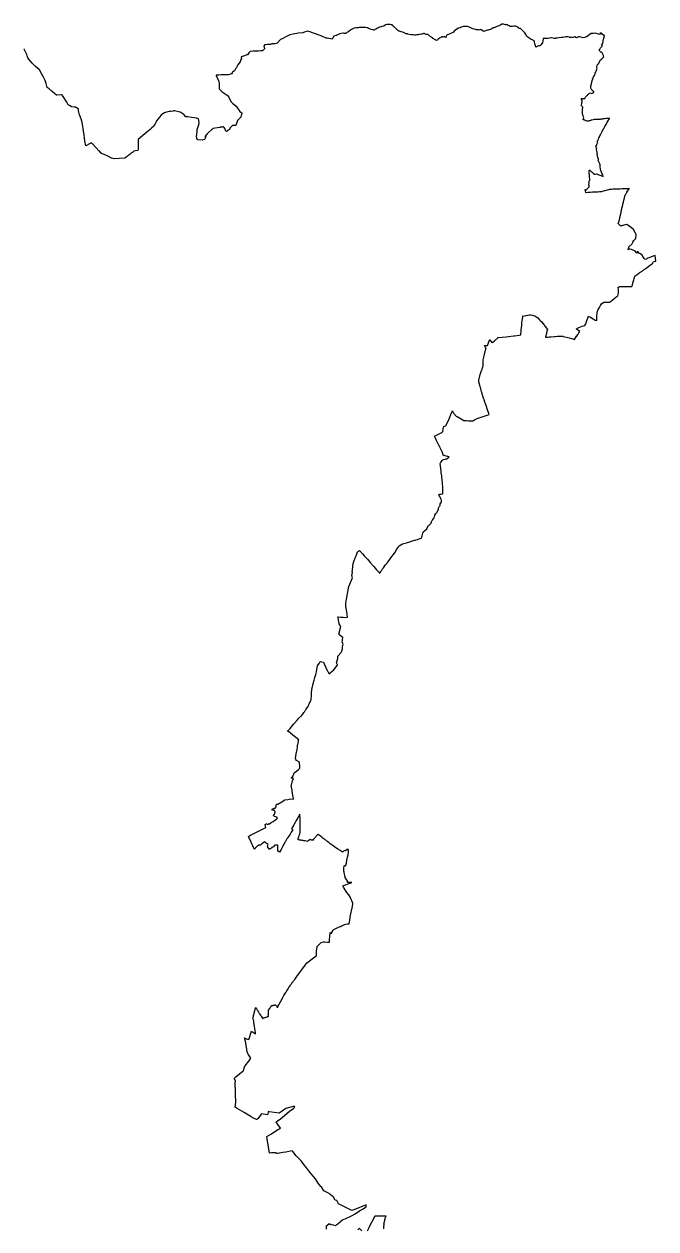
# Model space of a CAD drawing. Header units: metres. Extents: x 273377 to 358923, y 1974345 to 2116525.
# Drawn here: x 310632 to 347887, y 2045435 to 2116525 of the extents above; entities that cross this region are included whole.
import ezdxf

# ---------------------------------------------------------------- set-up
doc = ezdxf.new("R2010")
doc.units = ezdxf.units.M
doc.layers.add('DISTRICT BOUNDRY', color=86, linetype='Continuous')

msp = doc.modelspace()

# ---------------------------------------------------------------- linework, layer by layer
at = {"layer": 'DISTRICT BOUNDRY'}
for points in [[(328468, 2045428, 0), (328466, 2045570, 0), (328465, 2045600, 0), (328465, 2045619, 0), (328466, 2045623, 0), (328489, 2045644, 0), (328598, 2045742, 0), (328603, 2045746, 0), (328621, 2045736, 0), (328658, 2045715, 0), (328696, 2045706, 0), (328720, 2045700, 0), (328859, 2045667, 0), (328998, 2045634, 0), (329019, 2045645, 0), (329078, 2045694, 0), (329130, 2045737, 0), (329274, 2045856, 0), (329296, 2045874, 0), (329430, 2045985, 0), (329556, 2046038, 0), (329601, 2046057, 0), (329676, 2046088, 0), (329776, 2046130, 0), (329980, 2046218, 0), (330149, 2046334, 0), (330402, 2046493, 0), (330592, 2046607, 0), (330795, 2046729, 0), (330807, 2046838, 0), (330809, 2046861, 0), (330601, 2046776, 0), (330235, 2046628, 0), (329951, 2046512, 0), (329168, 2046917, 0), (329076, 2047116, 0), (328982, 2047138, 0), (328873, 2047316, 0), (328677, 2047464, 0), (328611, 2047519, 0), (328302, 2047684, 0), (328162, 2047910, 0), (328137, 2047937, 0), (327979, 2048134, 0), (327817, 2048382, 0), (327696, 2048527, 0), (327677, 2048550, 0), (327487, 2048786, 0), (327487, 2048787, 0), (327302, 2049019, 0), (327130, 2049236, 0), (326961, 2049455, 0), (326937, 2049486, 0), (326671, 2049741, 0), (326469, 2049997, 0), (326439, 2050033, 0), (326065, 2049968, 0), (325897, 2049944, 0), (325700, 2049909, 0), (325670, 2049903, 0), (325663, 2049902, 0), (325600, 2049890, 0), (325556, 2049893, 0), (325527, 2049900, 0), (325476, 2049913, 0), (325448, 2049917, 0), (325283, 2049916, 0), (325244, 2049916, 0), (325218, 2049915, 0), (325103, 2049913, 0), (325043, 2050278, 0), (324966, 2050738, 0), (324960, 2050773, 0), (324944, 2050880, 0), (325215, 2051051, 0), (325603, 2051294, 0), (325688, 2051345, 0), (325741, 2051376, 0), (325593, 2051598, 0), (325499, 2051745, 0), (325743, 2051936, 0), (325986, 2052134, 0), (326291, 2052374, 0), (326530, 2052567, 0), (326563, 2052600, 0), (326570, 2052620, 0), (326576, 2052636, 0), (326585, 2052684, 0), (326072, 2052538, 0), (325852, 2052389, 0), (325677, 2052271, 0), (325076, 2052351, 0), (325020, 2052358, 0), (324998, 2052196, 0), (324993, 2052161, 0), (324629, 2052221, 0), (324628, 2052220, 0), (324618, 2052208, 0), (324405, 2051937, 0), (324395, 2051924, 0), (324374, 2051905, 0), (324353, 2051888, 0), (324351, 2051885, 0), (324350, 2051885, 0), (324340, 2051890, 0), (324191, 2051959, 0), (324079, 2052011, 0), (324061, 2052019, 0), (324024, 2052044, 0), (323999, 2052059, 0), (323766, 2052205, 0), (323601, 2052309, 0), (323202, 2052544, 0), (323073, 2052620, 0), (323070, 2052622, 0), (323111, 2052922, 0), (323107, 2052993, 0), (323092, 2053324, 0), (323092, 2053473, 0), (323092, 2053688, 0), (323089, 2053727, 0), (323089, 2053730, 0), (323084, 2053791, 0), (323076, 2053887, 0), (323068, 2053979, 0), (323066, 2054017, 0), (323071, 2054042, 0), (323099, 2054174, 0), (323014, 2054309, 0), (323012, 2054311, 0), (323021, 2054312, 0), (323032, 2054313, 0), (323040, 2054321, 0), (323126, 2054405, 0), (323550, 2054769, 0), (323575, 2054791, 0), (323642, 2055052, 0), (323666, 2055053, 0), (323879, 2055339, 0), (323992, 2055512, 0), (323876, 2055680, 0), (323835, 2055738, 0), (323823, 2055781, 0), (323789, 2055876, 0), (323712, 2056413, 0), (323628, 2056704, 0), (323786, 2056634, 0), (323881, 2056606, 0), (324032, 2057098, 0), (324273, 2056950, 0), (324281, 2056958, 0), (324275, 2056985, 0), (324270, 2057003, 0), (324269, 2057011, 0), (324178, 2057639, 0), (324177, 2057694, 0), (324176, 2057715, 0), (324161, 2057749, 0), (324153, 2057770, 0), (324133, 2057819, 0), (324125, 2057842, 0), (324125, 2057848, 0), (324135, 2057892, 0), (324145, 2057940, 0), (324151, 2057964, 0), (324158, 2057991, 0), (324162, 2058013, 0), (324167, 2058029, 0), (324168, 2058041, 0), (324175, 2058057, 0), (324178, 2058071, 0), (324181, 2058085, 0), (324186, 2058099, 0), (324187, 2058114, 0), (324193, 2058129, 0), (324196, 2058144, 0), (324205, 2058179, 0), (324214, 2058209, 0), (324214, 2058219, 0), (324225, 2058264, 0), (324241, 2058321, 0), (324242, 2058335, 0), (324249, 2058353, 0), (324253, 2058377, 0), (324266, 2058419, 0), (324275, 2058455, 0), (324282, 2058475, 0), (324283, 2058486, 0), (324289, 2058494, 0), (324304, 2058469, 0), (324314, 2058454, 0), (324327, 2058436, 0), (324348, 2058401, 0), (324364, 2058375, 0), (324390, 2058334, 0), (324420, 2058290, 0), (324453, 2058239, 0), (324459, 2058229, 0), (324482, 2058192, 0), (324499, 2058166, 0), (324521, 2058132, 0), (324538, 2058103, 0), (324577, 2058042, 0), (324591, 2058019, 0), (324612, 2057987, 0), (324650, 2057926, 0), (324693, 2057860, 0), (324702, 2057847, 0), (324791, 2057885, 0), (324826, 2057901, 0), (324840, 2057906, 0), (324891, 2057927, 0), (324916, 2057936, 0), (324962, 2057953, 0), (324984, 2057961, 0), (325018, 2057972, 0), (325038, 2057977, 0), (325038, 2057991, 0), (325036, 2058007, 0), (325030, 2058048, 0), (325029, 2058060, 0), (325032, 2058071, 0), (325040, 2058095, 0), (325043, 2058108, 0), (325046, 2058123, 0), (325050, 2058136, 0), (325050, 2058178, 0), (325049, 2058341, 0), (325116, 2058443, 0), (325151, 2058495, 0), (325193, 2058558, 0), (325209, 2058582, 0), (325213, 2058588, 0), (325220, 2058604, 0), (325224, 2058612, 0), (325229, 2058613, 0), (325243, 2058616, 0), (325258, 2058618, 0), (325304, 2058626, 0), (325310, 2058627, 0), (325396, 2058642, 0), (325442, 2058651, 0), (325465, 2058655, 0), (325506, 2058604, 0), (325541, 2058560, 0), (325544, 2058556, 0), (325559, 2058530, 0), (325561, 2058525, 0), (325562, 2058523, 0), (325563, 2058521, 0), (325580, 2058488, 0), (325581, 2058498, 0), (325589, 2058556, 0), (325624, 2058614, 0), (325651, 2058664, 0), (325746, 2058838, 0), (325869, 2059057, 0), (325956, 2059204, 0), (326015, 2059303, 0), (326022, 2059315, 0), (326024, 2059318, 0), (326065, 2059387, 0), (326072, 2059399, 0), (326100, 2059445, 0), (326101, 2059448, 0), (326120, 2059479, 0), (326198, 2059602, 0), (326291, 2059753, 0), (326299, 2059765, 0), (326305, 2059775, 0), (326314, 2059787, 0), (326349, 2059836, 0), (326390, 2059891, 0), (326419, 2059931, 0), (326447, 2059970, 0), (326469, 2059999, 0), (326500, 2060042, 0), (326520, 2060068, 0), (326567, 2060130, 0), (326588, 2060158, 0), (326747, 2060380, 0), (326888, 2060571, 0), (327030, 2060766, 0), (327161, 2060938, 0), (327312, 2061140, 0), (327355, 2061173, 0), (327362, 2061177, 0), (327689, 2061422, 0), (327869, 2061572, 0), (327869, 2061581, 0), (327870, 2061588, 0), (327880, 2061831, 0), (327917, 2062074, 0), (327921, 2062102, 0), (328007, 2062191, 0), (328110, 2062302, 0), (328132, 2062325, 0), (328134, 2062327, 0), (328281, 2062368, 0), (328343, 2062366, 0), (328358, 2062364, 0), (328519, 2062359, 0), (328542, 2062358, 0), (328633, 2062355, 0), (328633, 2062356, 0), (328635, 2062410, 0), (328645, 2062528, 0), (328656, 2062653, 0), (328662, 2062715, 0), (328665, 2062737, 0), (328679, 2062848, 0), (328687, 2062906, 0), (328689, 2062924, 0), (328748, 2062881, 0), (328754, 2062876, 0), (328790, 2062939, 0), (328806, 2062966, 0), (328864, 2063066, 0), (328870, 2063078, 0), (328902, 2063096, 0), (328904, 2063097, 0), (328978, 2063137, 0), (329056, 2063178, 0), (329136, 2063221, 0), (329158, 2063233, 0), (329224, 2063262, 0), (329280, 2063283, 0), (329344, 2063311, 0), (329379, 2063326, 0), (329413, 2063340, 0), (329521, 2063392, 0), (329612, 2063410, 0), (329702, 2063427, 0), (329791, 2063444, 0), (329854, 2063769, 0), (329866, 2063827, 0), (329903, 2064020, 0), (329922, 2064117, 0), (329940, 2064209, 0), (329989, 2064452, 0), (329994, 2064482, 0), (330017, 2064621, 0), (330007, 2064647, 0), (329877, 2064969, 0), (329872, 2064983, 0), (329845, 2065044, 0), (329845, 2065045, 0), (329832, 2065065, 0), (329676, 2065264, 0), (329669, 2065277, 0), (329625, 2065349, 0), (329568, 2065443, 0), (329512, 2065535, 0), (329475, 2065597, 0), (329429, 2065674, 0), (329954, 2065875, 0), (329931, 2065876, 0), (329695, 2065880, 0), (329695, 2065880, 0), (329709, 2065980, 0), (329652, 2066057, 0), (329573, 2066162, 0), (329568, 2066183, 0), (329545, 2066285, 0), (329528, 2066368, 0), (329503, 2066489, 0), (329491, 2066544, 0), (329486, 2066619, 0), (329488, 2066701, 0), (329514, 2066854, 0), (329516, 2066886, 0), (329604, 2066861, 0), (329604, 2066861, 0), (329612, 2066903, 0), (329636, 2067023, 0), (329670, 2067197, 0), (329706, 2067371, 0), (329744, 2067512, 0), (329745, 2067513, 0), (329759, 2067674, 0), (329769, 2067707, 0), (329768, 2067730, 0), (329765, 2067787, 0), (329764, 2067800, 0), (329763, 2067806, 0), (329758, 2067810, 0), (329746, 2067813, 0), (329723, 2067815, 0), (329696, 2067814, 0), (329689, 2067814, 0), (329683, 2067814, 0), (329669, 2067818, 0), (329658, 2067824, 0), (329655, 2067826, 0), (329652, 2067823, 0), (329652, 2067791, 0), (329652, 2067772, 0), (329635, 2067772, 0), (329632, 2067785, 0), (329629, 2067802, 0), (329581, 2067767, 0), (329561, 2067753, 0), (329529, 2067743, 0), (329475, 2067726, 0), (329449, 2067705, 0), (329404, 2067669, 0), (329384, 2067682, 0), (329265, 2067761, 0), (329134, 2067848, 0), (328943, 2067980, 0), (328930, 2067989, 0), (328713, 2068139, 0), (328679, 2068166, 0), (328614, 2068217, 0), (328568, 2068253, 0), (328551, 2068266, 0), (328478, 2068321, 0), (328419, 2068368, 0), (328385, 2068393, 0), (328340, 2068428, 0), (328301, 2068456, 0), (328272, 2068480, 0), (328270, 2068481, 0), (328231, 2068509, 0), (328180, 2068546, 0), (328133, 2068581, 0), (328081, 2068620, 0), (328024, 2068662, 0), (328014, 2068669, 0), (327946, 2068720, 0), (327933, 2068705, 0), (327929, 2068699, 0), (327906, 2068671, 0), (327869, 2068627, 0), (327835, 2068586, 0), (327810, 2068556, 0), (327788, 2068530, 0), (327741, 2068476, 0), (327704, 2068431, 0), (327646, 2068362, 0), (327639, 2068364, 0), (327580, 2068381, 0), (327502, 2068405, 0), (327422, 2068353, 0), (327348, 2068305, 0), (327341, 2068300, 0), (327202, 2068324, 0), (327180, 2068328, 0), (327128, 2068337, 0), (327080, 2068346, 0), (327009, 2068358, 0), (326961, 2068367, 0), (326874, 2068382, 0), (326840, 2068390, 0), (326825, 2068401, 0), (326774, 2068441, 0), (326787, 2068477, 0), (326822, 2068573, 0), (326851, 2068654, 0), (326865, 2068691, 0), (326882, 2068740, 0), (326920, 2068842, 0), (326920, 2068861, 0), (326919, 2068952, 0), (326919, 2068997, 0), (326919, 2069043, 0), (326918, 2069152, 0), (326918, 2069156, 0), (326916, 2069243, 0), (326915, 2069292, 0), (326911, 2069418, 0), (326910, 2069432, 0), (326908, 2069518, 0), (326907, 2069558, 0), (326906, 2069608, 0), (326906, 2069624, 0), (326900, 2069914, 0), (326900, 2069916, 0), (326766, 2069688, 0), (326762, 2069681, 0), (326749, 2069658, 0), (326676, 2069532, 0), (326637, 2069463, 0), (326614, 2069424, 0), (326528, 2069272, 0), (326402, 2069050, 0), (326398, 2069045, 0), (326440, 2069012, 0), (326470, 2068990, 0), (326374, 2068835, 0), (326312, 2068735, 0), (326182, 2068525, 0), (326174, 2068513, 0), (326132, 2068445, 0), (326037, 2068291, 0), (326027, 2068276, 0), (326001, 2068229, 0), (325927, 2068098, 0), (325918, 2068080, 0), (325895, 2068037, 0), (325881, 2068011, 0), (325880, 2068008, 0), (325876, 2068001, 0), (325861, 2067973, 0), (325782, 2067825, 0), (325699, 2067669, 0), (325617, 2067723, 0), (325602, 2067732, 0), (325600, 2067926, 0), (325599, 2068070, 0), (325594, 2068071, 0), (325563, 2068073, 0), (325467, 2068079, 0), (325424, 2068082, 0), (325419, 2068082, 0), (325411, 2068083, 0), (325379, 2068042, 0), (325337, 2067989, 0), (325280, 2067950, 0), (325257, 2067935, 0), (325155, 2067865, 0), (325130, 2067853, 0), (325103, 2067848, 0), (325073, 2067841, 0), (324982, 2068000, 0), (324969, 2068023, 0), (324969, 2068023, 0), (324980, 2068044, 0), (325016, 2068115, 0), (325018, 2068118, 0), (324900, 2068204, 0), (324860, 2068234, 0), (324842, 2068247, 0), (324804, 2068275, 0), (324703, 2068188, 0), (324659, 2068151, 0), (324577, 2068081, 0), (324528, 2068082, 0), (324523, 2068082, 0), (324457, 2068083, 0), (324439, 2068067, 0), (324398, 2068031, 0), (324231, 2067884, 0), (324231, 2067883, 0), (324230, 2067880, 0), (324223, 2067824, 0), (324194, 2067883, 0), (324127, 2068024, 0), (324099, 2068084, 0), (324063, 2068159, 0), (324017, 2068254, 0), (323955, 2068383, 0), (323933, 2068430, 0), (323900, 2068500, 0), (323856, 2068593, 0), (323854, 2068596, 0), (323974, 2068658, 0), (323976, 2068659, 0), (324686, 2069023, 0), (324722, 2069041, 0), (324881, 2069123, 0), (324883, 2069123, 0), (324884, 2069123, 0), (324884, 2069124, 0), (324869, 2069205, 0), (324853, 2069299, 0), (324903, 2069327, 0), (324916, 2069335, 0), (324921, 2069338, 0), (324960, 2069315, 0), (325003, 2069290, 0), (325008, 2069294, 0), (325048, 2069327, 0), (325049, 2069328, 0), (325107, 2069337, 0), (325108, 2069337, 0), (325178, 2069400, 0), (325202, 2069413, 0), (325321, 2069480, 0), (325413, 2069543, 0), (325518, 2069613, 0), (325519, 2069614, 0), (325526, 2069624, 0), (325540, 2069645, 0), (325541, 2069645, 0), (325547, 2069647, 0), (325559, 2069651, 0), (325566, 2069664, 0), (325560, 2069684, 0), (325549, 2069718, 0), (325544, 2069734, 0), (325541, 2069735, 0), (325400, 2069778, 0), (325368, 2069788, 0), (325341, 2069835, 0), (325364, 2069880, 0), (325366, 2069881, 0), (325410, 2069918, 0), (325410, 2069920, 0), (325409, 2069975, 0), (325409, 2069976, 0), (325430, 2070033, 0), (325437, 2070052, 0), (325440, 2070061, 0), (325438, 2070063, 0), (325383, 2070117, 0), (325332, 2070138, 0), (325318, 2070143, 0), (325305, 2070145, 0), (325248, 2070154, 0), (325252, 2070185, 0), (325255, 2070204, 0), (325298, 2070221, 0), (325357, 2070243, 0), (325388, 2070237, 0), (325422, 2070230, 0), (325425, 2070235, 0), (325491, 2070330, 0), (325504, 2070466, 0), (325521, 2070479, 0), (325537, 2070491, 0), (325597, 2070493, 0), (325701, 2070560, 0), (325740, 2070584, 0), (325983, 2070739, 0), (325991, 2070744, 0), (325994, 2070745, 0), (326184, 2070777, 0), (326269, 2070791, 0), (326369, 2070807, 0), (326518, 2070794, 0), (326518, 2070796, 0), (326497, 2070926, 0), (326479, 2071031, 0), (326464, 2071128, 0), (326458, 2071168, 0), (326447, 2071234, 0), (326430, 2071344, 0), (326424, 2071381, 0), (326419, 2071410, 0), (326385, 2071569, 0), (326397, 2071613, 0), (326445, 2071790, 0), (326468, 2071874, 0), (326508, 2072016, 0), (326502, 2072017, 0), (326454, 2072028, 0), (326419, 2072034, 0), (326380, 2072042, 0), (326445, 2072071, 0), (326470, 2072128, 0), (326563, 2072339, 0), (326691, 2072443, 0), (326814, 2072543, 0), (326898, 2072612, 0), (326889, 2072764, 0), (326879, 2072939, 0), (326870, 2072976, 0), (326692, 2073064, 0), (326653, 2073134, 0), (326626, 2073183, 0), (326682, 2073475, 0), (326724, 2073725, 0), (326751, 2073878, 0), (326762, 2073941, 0), (326805, 2074188, 0), (326821, 2074284, 0), (326824, 2074301, 0), (326486, 2074570, 0), (326318, 2074698, 0), (326179, 2074804, 0), (326164, 2074815, 0), (326195, 2074846, 0), (326281, 2074931, 0), (326319, 2074970, 0), (326453, 2075148, 0), (326545, 2075243, 0), (326577, 2075276, 0), (326738, 2075449, 0), (326740, 2075451, 0), (326757, 2075473, 0), (326810, 2075545, 0), (326812, 2075549, 0), (326832, 2075574, 0), (326851, 2075596, 0), (326875, 2075617, 0), (326926, 2075660, 0), (326960, 2075684, 0), (326970, 2075691, 0), (326984, 2075708, 0), (327033, 2075769, 0), (327059, 2075800, 0), (327075, 2075815, 0), (327127, 2075899, 0), (327129, 2075903, 0), (327154, 2075933, 0), (327165, 2075952, 0), (327212, 2076030, 0), (327219, 2076041, 0), (327227, 2076047, 0), (327249, 2076063, 0), (327269, 2076095, 0), (327363, 2076246, 0), (327374, 2076263, 0), (327380, 2076272, 0), (327380, 2076272, 0), (327412, 2076353, 0), (327421, 2076376, 0), (327440, 2076426, 0), (327453, 2076451, 0), (327465, 2076475, 0), (327467, 2076477, 0), (327488, 2076518, 0), (327491, 2076524, 0), (327515, 2076570, 0), (327516, 2076571, 0), (327547, 2076630, 0), (327561, 2076657, 0), (327562, 2076661, 0), (327563, 2076685, 0), (327580, 2076883, 0), (327579, 2076895, 0), (327579, 2076896, 0), (327579, 2076896, 0), (327579, 2076947, 0), (327579, 2076947, 0), (327578, 2076987, 0), (327578, 2076989, 0), (327588, 2077142, 0), (327591, 2077194, 0), (327597, 2077281, 0), (327615, 2077349, 0), (327679, 2077591, 0), (327684, 2077611, 0), (327737, 2077812, 0), (327779, 2077973, 0), (327841, 2078150, 0), (327844, 2078152, 0), (327873, 2078302, 0), (327878, 2078323, 0), (327935, 2078651, 0), (327935, 2078651, 0), (328022, 2078794, 0), (328097, 2078915, 0), (328107, 2078914, 0), (328261, 2078880, 0), (328274, 2078878, 0), (328281, 2078876, 0), (328368, 2078685, 0), (328368, 2078685, 0), (328375, 2078671, 0), (328375, 2078671, 0), (328396, 2078622, 0), (328411, 2078587, 0), (328493, 2078403, 0), (328596, 2078200, 0), (328603, 2078186, 0), (328674, 2078242, 0), (328704, 2078266, 0), (328895, 2078418, 0), (329099, 2078676, 0), (329108, 2078689, 0), (329111, 2078692, 0), (329109, 2078699, 0), (329104, 2078725, 0), (329097, 2078760, 0), (329057, 2078839, 0), (329133, 2079092, 0), (329138, 2079234, 0), (329329, 2079448, 0), (329345, 2079490, 0), (329365, 2079542, 0), (329411, 2079657, 0), (329403, 2079827, 0), (329438, 2079913, 0), (329386, 2080071, 0), (329400, 2080153, 0), (329404, 2080174, 0), (329408, 2080201, 0), (329432, 2080336, 0), (329262, 2080448, 0), (329246, 2080469, 0), (329238, 2080480, 0), (329200, 2080533, 0), (329313, 2080986, 0), (329202, 2081144, 0), (329151, 2081498, 0), (329134, 2081541, 0), (329153, 2081556, 0), (329303, 2081539, 0), (329453, 2081526, 0), (329535, 2081515, 0), (329535, 2081517, 0), (329705, 2081530, 0), (329660, 2081847, 0), (329642, 2081970, 0), (329628, 2082057, 0), (329613, 2082154, 0), (329595, 2082313, 0), (329596, 2082357, 0), (329614, 2082484, 0), (329633, 2082593, 0), (329677, 2082813, 0), (329698, 2082928, 0), (329774, 2083347, 0), (329989, 2083852, 0), (329965, 2083986, 0), (329991, 2084172, 0), (329984, 2084220, 0), (329987, 2084304, 0), (330025, 2084516, 0), (330030, 2084707, 0), (330082, 2084825, 0), (330163, 2085028, 0), (330213, 2085151, 0), (330282, 2085383, 0), (330282, 2085383, 0), (330417, 2085456, 0), (330580, 2085277, 0), (330709, 2085131, 0), (330761, 2085072, 0), (330872, 2084946, 0), (331038, 2084755, 0), (331207, 2084562, 0), (331212, 2084558, 0), (331248, 2084515, 0), (331420, 2084320, 0), (331544, 2084186, 0), (331583, 2084142, 0), (331596, 2084132, 0), (331595, 2084122, 0), (331600, 2084129, 0), (331630, 2084173, 0), (331667, 2084225, 0), (331694, 2084266, 0), (331721, 2084303, 0), (331772, 2084378, 0), (331786, 2084397, 0), (331818, 2084440, 0), (331869, 2084507, 0), (331906, 2084555, 0), (331948, 2084610, 0), (332012, 2084695, 0), (332028, 2084718, 0), (332078, 2084783, 0), (332258, 2085022, 0), (332335, 2085122, 0), (332396, 2085209, 0), (332527, 2085380, 0), (332594, 2085523, 0), (332686, 2085646, 0), (332708, 2085695, 0), (332740, 2085736, 0), (332848, 2085796, 0), (332941, 2085849, 0), (333108, 2085900, 0), (333171, 2085920, 0), (333231, 2085939, 0), (333284, 2085956, 0), (333301, 2085962, 0), (333370, 2085984, 0), (333422, 2086000, 0), (333493, 2086022, 0), (333508, 2086027, 0), (333603, 2086056, 0), (333605, 2086055, 0), (333657, 2086071, 0), (333693, 2086081, 0), (333754, 2086100, 0), (333755, 2086100, 0), (333831, 2086123, 0), (333834, 2086123, 0), (333863, 2086133, 0), (333918, 2086149, 0), (333971, 2086166, 0), (333994, 2086172, 0), (334072, 2086196, 0), (334090, 2086268, 0), (334104, 2086323, 0), (334108, 2086327, 0), (334147, 2086493, 0), (334150, 2086497, 0), (334163, 2086549, 0), (334161, 2086565, 0), (334177, 2086565, 0), (334208, 2086590, 0), (334246, 2086621, 0), (334250, 2086624, 0), (334381, 2086751, 0), (334462, 2086918, 0), (334496, 2086949, 0), (334633, 2087072, 0), (334639, 2087076, 0), (334639, 2087095, 0), (334641, 2087104, 0), (334653, 2087136, 0), (334656, 2087182, 0), (334675, 2087209, 0), (334677, 2087215, 0), (334707, 2087264, 0), (334729, 2087320, 0), (334739, 2087329, 0), (334760, 2087339, 0), (334761, 2087341, 0), (334762, 2087342, 0), (334785, 2087362, 0), (334788, 2087366, 0), (334803, 2087383, 0), (334818, 2087410, 0), (334828, 2087482, 0), (334860, 2087524, 0), (334857, 2087547, 0), (334914, 2087656, 0), (334990, 2087734, 0), (335061, 2087895, 0), (335059, 2087917, 0), (335056, 2087922, 0), (335136, 2088090, 0), (335172, 2088111, 0), (335174, 2088190, 0), (335174, 2088213, 0), (335213, 2088285, 0), (335252, 2088303, 0), (335251, 2088397, 0), (335250, 2088405, 0), (335217, 2088487, 0), (335146, 2088630, 0), (335121, 2088654, 0), (335110, 2088719, 0), (335094, 2088776, 0), (335116, 2088778, 0), (335142, 2088783, 0), (335204, 2088792, 0), (335333, 2088812, 0), (335314, 2089154, 0), (335294, 2089469, 0), (335265, 2089790, 0), (335256, 2089866, 0), (335234, 2090042, 0), (335231, 2090077, 0), (335228, 2090113, 0), (335221, 2090170, 0), (335207, 2090302, 0), (335173, 2090591, 0), (335172, 2090599, 0), (335191, 2090628, 0), (335209, 2090656, 0), (335281, 2090767, 0), (335283, 2090770, 0), (335315, 2090819, 0), (335377, 2090836, 0), (335471, 2090857, 0), (335512, 2090864, 0), (335567, 2090875, 0), (335704, 2090997, 0), (335667, 2091000, 0), (335609, 2091015, 0), (335523, 2091031, 0), (335409, 2091079, 0), (335352, 2091096, 0), (335344, 2091101, 0), (335342, 2091111, 0), (335288, 2091286, 0), (335251, 2091359, 0), (335192, 2091482, 0), (335169, 2091528, 0), (335137, 2091599, 0), (335130, 2091608, 0), (335075, 2091716, 0), (334994, 2091868, 0), (334991, 2091873, 0), (334967, 2091922, 0), (334932, 2091990, 0), (334863, 2092126, 0), (334862, 2092128, 0), (334829, 2092212, 0), (335232, 2092410, 0), (335275, 2092431, 0), (335283, 2092440, 0), (335320, 2092483, 0), (335344, 2092616, 0), (335365, 2092733, 0), (335384, 2092780, 0), (335492, 2092830, 0), (335528, 2092863, 0), (335692, 2093243, 0), (335837, 2093583, 0), (335885, 2093696, 0), (335893, 2093693, 0), (335936, 2093608, 0), (335955, 2093577, 0), (336110, 2093397, 0), (336112, 2093396, 0), (336165, 2093371, 0), (336406, 2093224, 0), (336559, 2093139, 0), (336711, 2093131, 0), (336845, 2093124, 0), (336855, 2093124, 0), (336873, 2093123, 0), (337083, 2093112, 0), (337185, 2093170, 0), (337343, 2093259, 0), (337768, 2093393, 0), (337939, 2093447, 0), (338051, 2093481, 0), (337931, 2093833, 0), (337889, 2093954, 0), (337785, 2094272, 0), (337785, 2094272, 0), (337777, 2094296, 0), (337776, 2094297, 0), (337774, 2094303, 0), (337760, 2094346, 0), (337752, 2094370, 0), (337741, 2094402, 0), (337728, 2094444, 0), (337683, 2094580, 0), (337681, 2094586, 0), (337668, 2094627, 0), (337648, 2094693, 0), (337633, 2094751, 0), (337631, 2094758, 0), (337630, 2094762, 0), (337617, 2094806, 0), (337614, 2094816, 0), (337610, 2094832, 0), (337569, 2094982, 0), (337556, 2095034, 0), (337550, 2095053, 0), (337522, 2095149, 0), (337512, 2095191, 0), (337478, 2095308, 0), (337451, 2095397, 0), (337437, 2095518, 0), (337528, 2095850, 0), (337611, 2096085, 0), (337619, 2096100, 0), (337690, 2096299, 0), (337690, 2096305, 0), (337696, 2096349, 0), (337697, 2096353, 0), (337695, 2096489, 0), (337698, 2096712, 0), (337757, 2096947, 0), (337868, 2097371, 0), (337870, 2097376, 0), (337830, 2097452, 0), (337772, 2097561, 0), (337772, 2097561, 0), (337852, 2097558, 0), (337953, 2097555, 0), (337991, 2097653, 0), (338060, 2097827, 0), (338086, 2097892, 0), (338088, 2097899, 0), (338092, 2097893, 0), (338212, 2097741, 0), (338221, 2097730, 0), (338225, 2097733, 0), (338265, 2097764, 0), (338366, 2097841, 0), (338574, 2098006, 0), (338573, 2098025, 0), (338820, 2098048, 0), (339063, 2098068, 0), (339204, 2098088, 0), (339496, 2098128, 0), (339552, 2098136, 0), (339819, 2098172, 0), (339914, 2098185, 0), (339916, 2098200, 0), (339936, 2098385, 0), (339950, 2098513, 0), (339973, 2098728, 0), (339984, 2098834, 0), (340009, 2099075, 0), (340013, 2099118, 0), (340031, 2099294, 0), (340030, 2099295, 0), (340208, 2099331, 0), (340213, 2099330, 0), (340238, 2099334, 0), (340313, 2099346, 0), (340318, 2099345, 0), (340418, 2099361, 0), (340426, 2099362, 0), (340437, 2099364, 0), (340461, 2099368, 0), (340488, 2099372, 0), (340615, 2099342, 0), (340720, 2099316, 0), (340795, 2099298, 0), (340877, 2099220, 0), (340916, 2099184, 0), (341023, 2099082, 0), (341069, 2099035, 0), (341157, 2098952, 0), (341227, 2098857, 0), (341233, 2098849, 0), (341276, 2098791, 0), (341298, 2098761, 0), (341304, 2098753, 0), (341363, 2098672, 0), (341429, 2098585, 0), (341434, 2098578, 0), (341483, 2098516, 0), (341488, 2098507, 0), (341488, 2098507, 0), (341465, 2098404, 0), (341446, 2098309, 0), (341443, 2098294, 0), (341438, 2098274, 0), (341437, 2098271, 0), (341434, 2098263, 0), (341380, 2098075, 0), (341372, 2098053, 0), (341372, 2098052, 0), (341428, 2098055, 0), (341437, 2098055, 0), (341497, 2098059, 0), (341587, 2098064, 0), (341621, 2098067, 0), (341703, 2098071, 0), (341894, 2098091, 0), (341957, 2098098, 0), (342066, 2098111, 0), (342135, 2098109, 0), (342284, 2098105, 0), (342330, 2098103, 0), (342406, 2098102, 0), (342421, 2098101, 0), (342625, 2098047, 0), (342766, 2098009, 0), (342906, 2097979, 0), (342935, 2097973, 0), (343090, 2097922, 0), (343210, 2098105, 0), (343217, 2098112, 0), (343280, 2098209, 0), (343298, 2098232, 0), (343349, 2098312, 0), (343352, 2098314, 0), (343395, 2098383, 0), (343213, 2098521, 0), (343205, 2098538, 0), (343196, 2098552, 0), (343334, 2098621, 0), (343531, 2098696, 0), (343687, 2098734, 0), (343747, 2098845, 0), (343817, 2099029, 0), (343867, 2099167, 0), (343910, 2099287, 0), (343941, 2099269, 0), (344025, 2099223, 0), (344182, 2099125, 0), (344305, 2099048, 0), (344405, 2099029, 0), (344406, 2099236, 0), (344407, 2099252, 0), (344407, 2099274, 0), (344419, 2099472, 0), (344422, 2099534, 0), (344474, 2099675, 0), (344560, 2099798, 0), (344620, 2099924, 0), (344687, 2100020, 0), (344814, 2100124, 0), (344936, 2100127, 0), (345065, 2100113, 0), (345160, 2100117, 0), (345263, 2100195, 0), (345417, 2100328, 0), (345531, 2100411, 0), (345643, 2100495, 0), (345664, 2100573, 0), (345683, 2100643, 0), (345674, 2100852, 0), (345668, 2100995, 0), (345681, 2101003, 0), (345741, 2101037, 0), (345766, 2101050, 0), (345889, 2101047, 0), (346014, 2101045, 0), (346149, 2101043, 0), (346170, 2101042, 0), (346203, 2101042, 0), (346270, 2101042, 0), (346282, 2101042, 0), (346354, 2101042, 0), (346473, 2101040, 0), (346475, 2101044, 0), (346502, 2101147, 0), (346529, 2101246, 0), (346563, 2101374, 0), (346582, 2101443, 0), (346601, 2101514, 0), (346641, 2101649, 0), (346651, 2101657, 0), (346660, 2101664, 0), (346778, 2101747, 0), (346779, 2101749, 0), (346884, 2101824, 0), (346895, 2101833, 0), (346962, 2101880, 0), (346975, 2101888, 0), (347004, 2101908, 0), (347007, 2101910, 0), (347068, 2101954, 0), (347118, 2101990, 0), (347151, 2102013, 0), (347190, 2102040, 0), (347228, 2102069, 0), (347264, 2102094, 0), (347316, 2102130, 0), (347399, 2102189, 0), (347468, 2102241, 0), (347472, 2102243, 0), (347485, 2102251, 0), (347494, 2102257, 0), (347557, 2102302, 0), (347623, 2102351, 0), (347668, 2102382, 0), (347689, 2102397, 0), (347698, 2102398, 0), (347706, 2102407, 0), (347708, 2102414, 0), (347709, 2102416, 0), (347729, 2102503, 0), (347812, 2102520, 0), (347860, 2102530, 0), (347887, 2102543, 0), (347842, 2102865, 0), (347842, 2102867, 0), (347618, 2102783, 0), (347594, 2102774, 0), (347362, 2102685, 0), (347351, 2102681, 0), (347334, 2102655, 0), (347231, 2102644, 0), (347222, 2102676, 0), (347126, 2102821, 0), (347112, 2102837, 0), (347107, 2102843, 0), (347103, 2102855, 0), (347092, 2102894, 0), (347056, 2102902, 0), (346980, 2102967, 0), (346980, 2102967, 0), (346921, 2102984, 0), (346806, 2103125, 0), (346792, 2103037, 0), (346761, 2103005, 0), (346694, 2103111, 0), (346622, 2103150, 0), (346578, 2103174, 0), (346532, 2103190, 0), (346525, 2103193, 0), (346445, 2103222, 0), (346345, 2103241, 0), (346279, 2103242, 0), (346233, 2103207, 0), (346266, 2103255, 0), (346282, 2103320, 0), (346282, 2103320, 0), (346282, 2103378, 0), (346468, 2103534, 0), (346471, 2103541, 0), (346494, 2103585, 0), (346501, 2103599, 0), (346509, 2103619, 0), (346527, 2103666, 0), (346585, 2103759, 0), (346660, 2103835, 0), (346705, 2103880, 0), (346731, 2104104, 0), (346667, 2104220, 0), (346567, 2104410, 0), (346448, 2104501, 0), (346166, 2104697, 0), (346077, 2104674, 0), (345858, 2104618, 0), (345819, 2104607, 0), (345670, 2104761, 0), (345706, 2104862, 0), (345717, 2104890, 0), (345718, 2104902, 0), (345725, 2104927, 0), (345731, 2104958, 0), (345738, 2104985, 0), (345747, 2105032, 0), (345751, 2105044, 0), (345755, 2105069, 0), (345761, 2105097, 0), (345763, 2105105, 0), (345765, 2105112, 0), (345769, 2105131, 0), (345772, 2105141, 0), (345773, 2105150, 0), (345777, 2105171, 0), (345788, 2105221, 0), (345794, 2105240, 0), (345797, 2105259, 0), (345817, 2105348, 0), (345831, 2105411, 0), (345849, 2105489, 0), (345859, 2105542, 0), (345865, 2105577, 0), (345872, 2105589, 0), (345875, 2105605, 0), (345887, 2105657, 0), (345904, 2105721, 0), (345907, 2105738, 0), (345910, 2105749, 0), (345912, 2105763, 0), (345916, 2105772, 0), (345917, 2105782, 0), (345919, 2105797, 0), (345922, 2105808, 0), (345924, 2105821, 0), (345929, 2105834, 0), (345933, 2105852, 0), (345942, 2105891, 0), (345944, 2105899, 0), (345944, 2105910, 0), (345945, 2105918, 0), (345948, 2105924, 0), (345956, 2105953, 0), (345959, 2105958, 0), (345963, 2105983, 0), (345966, 2105986, 0), (345969, 2106005, 0), (345971, 2106015, 0), (345975, 2106025, 0), (345986, 2106076, 0), (345989, 2106081, 0), (345994, 2106109, 0), (346005, 2106153, 0), (346008, 2106177, 0), (346012, 2106184, 0), (346019, 2106207, 0), (346027, 2106245, 0), (346037, 2106302, 0), (346046, 2106344, 0), (346055, 2106385, 0), (346060, 2106417, 0), (346067, 2106427, 0), (346085, 2106455, 0), (346109, 2106494, 0), (346128, 2106521, 0), (346144, 2106552, 0), (346167, 2106587, 0), (346181, 2106616, 0), (346217, 2106669, 0), (346262, 2106737, 0), (346305, 2106800, 0), (346317, 2106815, 0), (346226, 2106808, 0), (346162, 2106805, 0), (346154, 2106804, 0), (346089, 2106802, 0), (346001, 2106799, 0), (345896, 2106795, 0), (345782, 2106790, 0), (345708, 2106787, 0), (345647, 2106787, 0), (345539, 2106787, 0), (345442, 2106783, 0), (345367, 2106779, 0), (345293, 2106774, 0), (345256, 2106772, 0), (345224, 2106770, 0), (345173, 2106761, 0), (345162, 2106761, 0), (345149, 2106758, 0), (345087, 2106745, 0), (344882, 2106685, 0), (344786, 2106661, 0), (344688, 2106632, 0), (344565, 2106623, 0), (344473, 2106614, 0), (344336, 2106607, 0), (344149, 2106599, 0), (344022, 2106591, 0), (343947, 2106587, 0), (343874, 2106581, 0), (343766, 2106575, 0), (343766, 2106575, 0), (343761, 2106590, 0), (343734, 2106674, 0), (343731, 2106679, 0), (343707, 2106736, 0), (343695, 2106764, 0), (343728, 2106760, 0), (343784, 2106750, 0), (343795, 2106750, 0), (343817, 2106777, 0), (343837, 2106803, 0), (343859, 2106832, 0), (343886, 2106862, 0), (343892, 2106869, 0), (343945, 2106929, 0), (343947, 2106968, 0), (343948, 2106999, 0), (343942, 2107013, 0), (343937, 2107017, 0), (343938, 2107096, 0), (343951, 2107148, 0), (343948, 2107202, 0), (343923, 2107239, 0), (343951, 2107278, 0), (343964, 2107297, 0), (343983, 2107322, 0), (343994, 2107338, 0), (343982, 2107423, 0), (343981, 2107447, 0), (343977, 2107515, 0), (343970, 2107597, 0), (343964, 2107644, 0), (343963, 2107647, 0), (343961, 2107674, 0), (343959, 2107708, 0), (343949, 2107838, 0), (343944, 2107887, 0), (343954, 2107893, 0), (343971, 2107900, 0), (343985, 2107902, 0), (344005, 2107884, 0), (344087, 2107815, 0), (344126, 2107783, 0), (344193, 2107724, 0), (344257, 2107669, 0), (344266, 2107664, 0), (344308, 2107674, 0), (344378, 2107690, 0), (344395, 2107683, 0), (344420, 2107676, 0), (344478, 2107654, 0), (344524, 2107636, 0), (344634, 2107594, 0), (344774, 2107540, 0), (344766, 2107558, 0), (344782, 2107552, 0), (344751, 2107634, 0), (344706, 2107739, 0), (344657, 2107851, 0), (344643, 2107871, 0), (344638, 2107889, 0), (344630, 2107917, 0), (344618, 2108013, 0), (344609, 2108091, 0), (344601, 2108182, 0), (344595, 2108225, 0), (344574, 2108275, 0), (344573, 2108279, 0), (344540, 2108362, 0), (344497, 2108441, 0), (344485, 2108462, 0), (344497, 2108536, 0), (344494, 2108548, 0), (344475, 2108617, 0), (344462, 2108665, 0), (344438, 2108722, 0), (344431, 2108832, 0), (344435, 2108841, 0), (344440, 2108857, 0), (344445, 2108872, 0), (344427, 2108907, 0), (344424, 2108913, 0), (344415, 2108933, 0), (344417, 2108942, 0), (344418, 2108949, 0), (344421, 2108970, 0), (344411, 2109015, 0), (344405, 2109043, 0), (344385, 2109123, 0), (344385, 2109129, 0), (344390, 2109188, 0), (344403, 2109189, 0), (344395, 2109205, 0), (344390, 2109215, 0), (344353, 2109298, 0), (344351, 2109303, 0), (344353, 2109306, 0), (344385, 2109370, 0), (344395, 2109413, 0), (344399, 2109428, 0), (344426, 2109475, 0), (344452, 2109524, 0), (344460, 2109539, 0), (344441, 2109582, 0), (344425, 2109610, 0), (344454, 2109662, 0), (344495, 2109737, 0), (344519, 2109811, 0), (344552, 2109870, 0), (344580, 2109924, 0), (344619, 2109999, 0), (344659, 2110075, 0), (344700, 2110156, 0), (344740, 2110231, 0), (344748, 2110243, 0), (344794, 2110330, 0), (344823, 2110384, 0), (344835, 2110407, 0), (344838, 2110412, 0), (344855, 2110443, 0), (344877, 2110483, 0), (344945, 2110604, 0), (344996, 2110699, 0), (345030, 2110759, 0), (345067, 2110819, 0), (345076, 2110834, 0), (345081, 2110843, 0), (345124, 2110918, 0), (345147, 2110959, 0), (345158, 2110972, 0), (345030, 2110959, 0), (344998, 2110956, 0), (344945, 2110951, 0), (344865, 2110944, 0), (344839, 2110939, 0), (344807, 2110934, 0), (344754, 2110925, 0), (344699, 2110914, 0), (344642, 2110907, 0), (344598, 2110901, 0), (344574, 2110898, 0), (344535, 2110896, 0), (344466, 2110894, 0), (344403, 2110891, 0), (344378, 2110891, 0), (344296, 2110896, 0), (344250, 2110887, 0), (344189, 2110876, 0), (344116, 2110863, 0), (344076, 2110851, 0), (343989, 2110822, 0), (343982, 2110820, 0), (343961, 2110814, 0), (343916, 2110800, 0), (343881, 2110789, 0), (343833, 2110800, 0), (343783, 2110812, 0), (343762, 2110817, 0), (343751, 2110820, 0), (343743, 2110824, 0), (343730, 2110829, 0), (343654, 2110867, 0), (343614, 2110879, 0), (343601, 2110884, 0), (343596, 2110883, 0), (343603, 2110915, 0), (343610, 2110943, 0), (343612, 2110953, 0), (343622, 2110959, 0), (343640, 2110994, 0), (343618, 2111044, 0), (343616, 2111055, 0), (343613, 2111069, 0), (343603, 2111107, 0), (343602, 2111111, 0), (343576, 2111150, 0), (343574, 2111166, 0), (343573, 2111185, 0), (343561, 2111219, 0), (343552, 2111265, 0), (343554, 2111312, 0), (343560, 2111346, 0), (343558, 2111385, 0), (343559, 2111424, 0), (343558, 2111455, 0), (343560, 2111502, 0), (343561, 2111540, 0), (343566, 2111549, 0), (343572, 2111571, 0), (343575, 2111586, 0), (343578, 2111609, 0), (343579, 2111622, 0), (343553, 2111647, 0), (343538, 2111663, 0), (343528, 2111672, 0), (343500, 2111712, 0), (343485, 2111743, 0), (343523, 2111817, 0), (343513, 2111848, 0), (343529, 2111883, 0), (343530, 2111929, 0), (343530, 2111932, 0), (343530, 2111995, 0), (343524, 2112012, 0), (343524, 2112013, 0), (343521, 2112027, 0), (343503, 2112101, 0), (343490, 2112135, 0), (343538, 2112129, 0), (343594, 2112125, 0), (343615, 2112130, 0), (343699, 2112126, 0), (343699, 2112126, 0), (343725, 2112184, 0), (343736, 2112207, 0), (343759, 2112259, 0), (343801, 2112291, 0), (343855, 2112336, 0), (343872, 2112374, 0), (343945, 2112416, 0), (343954, 2112422, 0), (344026, 2112477, 0), (344106, 2112427, 0), (344143, 2112443, 0), (344169, 2112463, 0), (344237, 2112516, 0), (344231, 2112523, 0), (344192, 2112565, 0), (344177, 2112582, 0), (344101, 2112631, 0), (344075, 2112703, 0), (344058, 2112753, 0), (344052, 2112805, 0), (344059, 2112875, 0), (344095, 2113004, 0), (344113, 2113096, 0), (344119, 2113127, 0), (344126, 2113169, 0), (344134, 2113215, 0), (344169, 2113264, 0), (344152, 2113313, 0), (344182, 2113362, 0), (344207, 2113399, 0), (344213, 2113405, 0), (344260, 2113483, 0), (344290, 2113549, 0), (344299, 2113583, 0), (344315, 2113653, 0), (344319, 2113662, 0), (344347, 2113727, 0), (344373, 2113757, 0), (344392, 2113813, 0), (344394, 2113819, 0), (344404, 2113851, 0), (344425, 2113881, 0), (344408, 2113932, 0), (344402, 2113948, 0), (344399, 2113979, 0), (344407, 2114019, 0), (344421, 2114059, 0), (344443, 2114133, 0), (344489, 2114172, 0), (344494, 2114177, 0), (344520, 2114220, 0), (344533, 2114243, 0), (344543, 2114257, 0), (344582, 2114323, 0), (344607, 2114392, 0), (344629, 2114413, 0), (344676, 2114463, 0), (344714, 2114492, 0), (344737, 2114523, 0), (344764, 2114544, 0), (344773, 2114555, 0), (344777, 2114560, 0), (344812, 2114602, 0), (344797, 2114632, 0), (344797, 2114648, 0), (344795, 2114663, 0), (344783, 2114708, 0), (344758, 2114757, 0), (344722, 2114822, 0), (344719, 2114855, 0), (344680, 2114864, 0), (344678, 2114864, 0), (344635, 2114874, 0), (344591, 2114926, 0), (344590, 2114926, 0), (344562, 2114960, 0), (344542, 2114984, 0), (344534, 2114991, 0), (344540, 2114997, 0), (344557, 2115019, 0), (344579, 2115050, 0), (344597, 2115066, 0), (344605, 2115083, 0), (344627, 2115125, 0), (344679, 2115181, 0), (344691, 2115194, 0), (344711, 2115217, 0), (344713, 2115233, 0), (344716, 2115251, 0), (344716, 2115254, 0), (344696, 2115283, 0), (344692, 2115293, 0), (344743, 2115356, 0), (344750, 2115402, 0), (344757, 2115418, 0), (344767, 2115442, 0), (344771, 2115471, 0), (344781, 2115492, 0), (344778, 2115520, 0), (344774, 2115567, 0), (344803, 2115637, 0), (344817, 2115696, 0), (344822, 2115714, 0), (344827, 2115737, 0), (344829, 2115748, 0), (344833, 2115769, 0), (344850, 2115839, 0), (344866, 2115851, 0), (344846, 2115859, 0), (344742, 2115906, 0), (344702, 2115976, 0), (344664, 2116003, 0), (344596, 2115970, 0), (344556, 2115906, 0), (344307, 2115987, 0), (344200, 2115970, 0), (344073, 2115971, 0), (344001, 2115906, 0), (343928, 2115872, 0), (343807, 2115773, 0), (343783, 2115781, 0), (343770, 2115775, 0), (343721, 2115750, 0), (343705, 2115739, 0), (343583, 2115720, 0), (343472, 2115758, 0), (343380, 2115767, 0), (343318, 2115770, 0), (343252, 2115737, 0), (343214, 2115719, 0), (343103, 2115770, 0), (343016, 2115733, 0), (342877, 2115731, 0), (342793, 2115738, 0), (342776, 2115758, 0), (342755, 2115761, 0), (342678, 2115768, 0), (342572, 2115766, 0), (342509, 2115757, 0), (342395, 2115744, 0), (342310, 2115732, 0), (342162, 2115710, 0), (342069, 2115699, 0), (341976, 2115686, 0), (341953, 2115682, 0), (341881, 2115673, 0), (341741, 2115711, 0), (341730, 2115710, 0), (341617, 2115695, 0), (341596, 2115690, 0), (341514, 2115681, 0), (341416, 2115668, 0), (341360, 2115669, 0), (341234, 2115670, 0), (341217, 2115530, 0), (341204, 2115429, 0), (341202, 2115396, 0), (341160, 2115379, 0), (341125, 2115316, 0), (341102, 2115278, 0), (341044, 2115235, 0), (340960, 2115236, 0), (340917, 2115215, 0), (340809, 2115155, 0), (340810, 2115156, 0), (340811, 2115160, 0), (340785, 2115252, 0), (340757, 2115351, 0), (340724, 2115472, 0), (340701, 2115544, 0), (340630, 2115579, 0), (340616, 2115587, 0), (340538, 2115625, 0), (340485, 2115657, 0), (340480, 2115662, 0), (340474, 2115664, 0), (340451, 2115678, 0), (340437, 2115687, 0), (340435, 2115694, 0), (340408, 2115705, 0), (340399, 2115707, 0), (340387, 2115718, 0), (340345, 2115751, 0), (340310, 2115780, 0), (340299, 2115788, 0), (340267, 2115811, 0), (340228, 2115875, 0), (340209, 2115908, 0), (340156, 2116004, 0), (340092, 2116073, 0), (340083, 2116081, 0), (340023, 2116144, 0), (339999, 2116169, 0), (339984, 2116183, 0), (339955, 2116209, 0), (339897, 2116257, 0), (339887, 2116263, 0), (339863, 2116272, 0), (339830, 2116275, 0), (339814, 2116283, 0), (339789, 2116299, 0), (339730, 2116336, 0), (339702, 2116355, 0), (339652, 2116390, 0), (339610, 2116396, 0), (339514, 2116394, 0), (339431, 2116385, 0), (339342, 2116379, 0), (339285, 2116387, 0), (339234, 2116417, 0), (339185, 2116446, 0), (339121, 2116486, 0), (339098, 2116499, 0), (339041, 2116478, 0), (339014, 2116489, 0), (338905, 2116518, 0), (338870, 2116517, 0), (338815, 2116525, 0), (338782, 2116522, 0), (338734, 2116490, 0), (338680, 2116448, 0), (338617, 2116424, 0), (338561, 2116403, 0), (338504, 2116381, 0), (338470, 2116366, 0), (338381, 2116331, 0), (338338, 2116314, 0), (338305, 2116302, 0), (338293, 2116296, 0), (338230, 2116259, 0), (338156, 2116218, 0), (338145, 2116210, 0), (338136, 2116208, 0), (338060, 2116183, 0), (337995, 2116172, 0), (337963, 2116166, 0), (337882, 2116150, 0), (337877, 2116150, 0), (337874, 2116140, 0), (337843, 2116128, 0), (337739, 2116082, 0), (337585, 2116177, 0), (337540, 2116204, 0), (337469, 2116164, 0), (337433, 2116191, 0), (337356, 2116186, 0), (337303, 2116181, 0), (337257, 2116202, 0), (337244, 2116209, 0), (337182, 2116224, 0), (337101, 2116246, 0), (336966, 2116301, 0), (336923, 2116318, 0), (336888, 2116342, 0), (336781, 2116376, 0), (336727, 2116393, 0), (336725, 2116393, 0), (336710, 2116391, 0), (336678, 2116382, 0), (336663, 2116377, 0), (336653, 2116380, 0), (336620, 2116391, 0), (336575, 2116385, 0), (336545, 2116376, 0), (336491, 2116361, 0), (336404, 2116338, 0), (336336, 2116305, 0), (336270, 2116283, 0), (336254, 2116278, 0), (336156, 2116219, 0), (336077, 2116171, 0), (336073, 2116165, 0), (335998, 2116099, 0), (335946, 2116052, 0), (335916, 2116037, 0), (335821, 2115987, 0), (335803, 2115980, 0), (335662, 2115919, 0), (335650, 2115912, 0), (335577, 2115894, 0), (335562, 2115871, 0), (335530, 2115841, 0), (335512, 2115787, 0), (335485, 2115737, 0), (335481, 2115729, 0), (335423, 2115784, 0), (335388, 2115769, 0), (335318, 2115747, 0), (335305, 2115758, 0), (335296, 2115773, 0), (335247, 2115767, 0), (335179, 2115720, 0), (335129, 2115690, 0), (335056, 2115635, 0), (335036, 2115602, 0), (334993, 2115582, 0), (334939, 2115555, 0), (334933, 2115552, 0), (334881, 2115595, 0), (334841, 2115621, 0), (334793, 2115650, 0), (334786, 2115654, 0), (334743, 2115679, 0), (334716, 2115707, 0), (334699, 2115722, 0), (334652, 2115761, 0), (334583, 2115803, 0), (334565, 2115816, 0), (334499, 2115863, 0), (334459, 2115891, 0), (334430, 2115908, 0), (334379, 2115921, 0), (334345, 2115921, 0), (334287, 2115939, 0), (334217, 2115961, 0), (334198, 2115965, 0), (334178, 2115969, 0), (334149, 2115958, 0), (334096, 2115935, 0), (334067, 2115931, 0), (333952, 2115908, 0), (333912, 2115904, 0), (333878, 2115901, 0), (333808, 2115893, 0), (333777, 2115891, 0), (333768, 2115889, 0), (333719, 2115881, 0), (333704, 2115879, 0), (333697, 2115876, 0), (333656, 2115880, 0), (333568, 2115884, 0), (333502, 2115888, 0), (333468, 2115890, 0), (333465, 2115891, 0), (333347, 2115919, 0), (333261, 2115940, 0), (333245, 2115942, 0), (333242, 2115943, 0), (333240, 2115943, 0), (333187, 2115950, 0), (333160, 2115954, 0), (333148, 2115955, 0), (333119, 2115969, 0), (333042, 2116005, 0), (332961, 2116043, 0), (332959, 2116044, 0), (332945, 2116050, 0), (332942, 2116052, 0), (332861, 2116075, 0), (332804, 2116093, 0), (332775, 2116102, 0), (332743, 2116113, 0), (332733, 2116116, 0), (332730, 2116117, 0), (332672, 2116159, 0), (332657, 2116170, 0), (332640, 2116184, 0), (332635, 2116188, 0), (332623, 2116197, 0), (332598, 2116217, 0), (332576, 2116243, 0), (332554, 2116262, 0), (332520, 2116296, 0), (332506, 2116308, 0), (332487, 2116325, 0), (332471, 2116343, 0), (332462, 2116352, 0), (332453, 2116361, 0), (332434, 2116380, 0), (332416, 2116398, 0), (332384, 2116424, 0), (332333, 2116477, 0), (332325, 2116479, 0), (332217, 2116493, 0), (332197, 2116497, 0), (332019, 2116492, 0), (331950, 2116473, 0), (331946, 2116472, 0), (331920, 2116461, 0), (331844, 2116412, 0), (331831, 2116406, 0), (331714, 2116377, 0), (331693, 2116366, 0), (331689, 2116364, 0), (331664, 2116358, 0), (331582, 2116341, 0), (331558, 2116327, 0), (331510, 2116300, 0), (331502, 2116296, 0), (331475, 2116281, 0), (331406, 2116247, 0), (331402, 2116244, 0), (331340, 2116203, 0), (331273, 2116176, 0), (331246, 2116164, 0), (331246, 2116164, 0), (331204, 2116181, 0), (331173, 2116190, 0), (331094, 2116213, 0), (331038, 2116229, 0), (331019, 2116237, 0), (330944, 2116269, 0), (330877, 2116299, 0), (330867, 2116306, 0), (330775, 2116323, 0), (330761, 2116324, 0), (330666, 2116328, 0), (330560, 2116332, 0), (330535, 2116327, 0), (330534, 2116327, 0), (330455, 2116330, 0), (330387, 2116319, 0), (330337, 2116311, 0), (330310, 2116308, 0), (330208, 2116306, 0), (330195, 2116301, 0), (330092, 2116277, 0), (330056, 2116266, 0), (329976, 2116233, 0), (329946, 2116214, 0), (329873, 2116167, 0), (329777, 2116095, 0), (329727, 2116057, 0), (329707, 2116050, 0), (329658, 2116028, 0), (329646, 2116017, 0), (329594, 2115973, 0), (329517, 2115980, 0), (329506, 2115983, 0), (329477, 2115984, 0), (329468, 2115983, 0), (329321, 2115969, 0), (329247, 2115957, 0), (329215, 2115939, 0), (329198, 2115929, 0), (329069, 2115863, 0), (329057, 2115858, 0), (329004, 2115843, 0), (328890, 2115818, 0), (328821, 2115681, 0), (328796, 2115643, 0), (328504, 2115690, 0), (328449, 2115699, 0), (328184, 2115809, 0), (327822, 2115946, 0), (327574, 2116032, 0), (327557, 2116041, 0), (327337, 2116108, 0), (327211, 2116064, 0), (327076, 2116015, 0), (326807, 2115988, 0), (326807, 2115991, 0), (326507, 2115930, 0), (326304, 2115888, 0), (326097, 2115786, 0), (325887, 2115682, 0), (325745, 2115612, 0), (325742, 2115610, 0), (325558, 2115406, 0), (325557, 2115408, 0), (325420, 2115367, 0), (325317, 2115353, 0), (325247, 2115355, 0), (325161, 2115323, 0), (324992, 2115318, 0), (324862, 2115305, 0), (324801, 2115304, 0), (324799, 2115263, 0), (324773, 2115250, 0), (324799, 2115067, 0), (324695, 2114954, 0), (324577, 2114955, 0), (324439, 2114923, 0), (324141, 2114919, 0), (323954, 2114912, 0), (323891, 2114839, 0), (323800, 2114715, 0), (323760, 2114704, 0), (323625, 2114657, 0), (323436, 2114590, 0), (323451, 2114501, 0), (323400, 2114404, 0), (323365, 2114303, 0), (323241, 2114116, 0), (323129, 2113924, 0), (323103, 2113876, 0), (323038, 2113764, 0), (322948, 2113701, 0), (322898, 2113661, 0), (322902, 2113617, 0), (322896, 2113602, 0), (322877, 2113589, 0), (322858, 2113587, 0), (322844, 2113582, 0), (322806, 2113566, 0), (322694, 2113527, 0), (322457, 2113523, 0), (322260, 2113537, 0), (322120, 2113518, 0), (322013, 2113517, 0), (321951, 2113521, 0), (321962, 2113495, 0), (322116, 2113145, 0), (322137, 2113024, 0), (322143, 2112992, 0), (322138, 2112707, 0), (322303, 2112527, 0), (322612, 2112324, 0), (322712, 2112209, 0), (322831, 2111956, 0), (322916, 2111862, 0), (323133, 2111674, 0), (323343, 2111364, 0), (323463, 2111298, 0), (323410, 2111032, 0), (323219, 2110827, 0), (323117, 2110545, 0), (323118, 2110538, 0), (323000, 2110544, 0), (322922, 2110534, 0), (322820, 2110451, 0), (322790, 2110411, 0), (322759, 2110375, 0), (322760, 2110366, 0), (322765, 2110344, 0), (322761, 2110327, 0), (322756, 2110320, 0), (322739, 2110304, 0), (322732, 2110304, 0), (322712, 2110287, 0), (322707, 2110284, 0), (322623, 2110239, 0), (322605, 2110190, 0), (322574, 2110188, 0), (322550, 2110203, 0), (322537, 2110208, 0), (322525, 2110211, 0), (322479, 2110318, 0), (322459, 2110363, 0), (322421, 2110415, 0), (322386, 2110454, 0), (322344, 2110463, 0), (322304, 2110442, 0), (322293, 2110436, 0), (322199, 2110435, 0), (322182, 2110417, 0), (321757, 2110368, 0), (321721, 2110333, 0), (321433, 2110057, 0), (321429, 2110053, 0), (321298, 2109897, 0), (321357, 2109879, 0), (321313, 2109800, 0), (321263, 2109719, 0), (321126, 2109680, 0), (320882, 2109699, 0), (320812, 2109767, 0), (320807, 2109905, 0), (320808, 2110003, 0), (320830, 2110190, 0), (320845, 2110315, 0), (320899, 2110473, 0), (320932, 2110581, 0), (320955, 2110719, 0), (320910, 2110930, 0), (320790, 2110982, 0), (320668, 2111003, 0), (320498, 2111011, 0), (320295, 2111046, 0), (320170, 2111056, 0), (320059, 2111185, 0), (319942, 2111260, 0), (319825, 2111327, 0), (319825, 2111327, 0), (319815, 2111331, 0), (319658, 2111369, 0), (319508, 2111405, 0), (319497, 2111408, 0), (319448, 2111399, 0), (319392, 2111388, 0), (319282, 2111365, 0), (319229, 2111379, 0), (319220, 2111379, 0), (319216, 2111381, 0), (319203, 2111374, 0), (319117, 2111351, 0), (319006, 2111324, 0), (318977, 2111318, 0), (318912, 2111280, 0), (318695, 2111153, 0), (318687, 2111137, 0), (318635, 2111060, 0), (318446, 2110808, 0), (318418, 2110751, 0), (318364, 2110635, 0), (318290, 2110504, 0), (318137, 2110378, 0), (318129, 2110370, 0), (318063, 2110315, 0), (317876, 2110157, 0), (317639, 2109954, 0), (317474, 2109814, 0), (317367, 2109723, 0), (317367, 2109509, 0), (317367, 2109400, 0), (317366, 2109390, 0), (317366, 2109262, 0), (317367, 2109100, 0), (317344, 2109064, 0), (317209, 2109056, 0), (317117, 2109032, 0), (317104, 2109021, 0), (317084, 2109008, 0), (317073, 2109000, 0), (317054, 2108984, 0), (317015, 2108955, 0), (317007, 2108950, 0), (316972, 2108926, 0), (316968, 2108920, 0), (316926, 2108888, 0), (316908, 2108872, 0), (316891, 2108857, 0), (316822, 2108803, 0), (316810, 2108796, 0), (316777, 2108770, 0), (316752, 2108750, 0), (316702, 2108711, 0), (316657, 2108676, 0), (316655, 2108673, 0), (316633, 2108654, 0), (316578, 2108611, 0), (315936, 2108580, 0), (315802, 2108605, 0), (315793, 2108611, 0), (315608, 2108722, 0), (315533, 2108752, 0), (315353, 2108833, 0), (315244, 2108877, 0), (315173, 2108905, 0), (315172, 2108905, 0), (315050, 2109038, 0), (315044, 2109052, 0), (314712, 2109426, 0), (314625, 2109509, 0), (314613, 2109521, 0), (314518, 2109475, 0), (314272, 2109348, 0), (314272, 2109349, 0), (314209, 2109624, 0), (314185, 2109843, 0), (314178, 2109961, 0), (314169, 2110022, 0), (314166, 2110050, 0), (314162, 2110062, 0), (314136, 2110217, 0), (314109, 2110382, 0), (314095, 2110470, 0), (314067, 2110625, 0), (314030, 2110816, 0), (314023, 2110845, 0), (314013, 2110867, 0), (313955, 2111021, 0), (313953, 2111032, 0), (313898, 2111174, 0), (313866, 2111327, 0), (313847, 2111431, 0), (313836, 2111500, 0), (313765, 2111562, 0), (313704, 2111613, 0), (313685, 2111619, 0), (313607, 2111630, 0), (313420, 2111653, 0), (313405, 2111660, 0), (313318, 2111715, 0), (313273, 2111743, 0), (313229, 2111767, 0), (313214, 2111794, 0), (313208, 2111805, 0), (313147, 2111917, 0), (313081, 2112031, 0), (312984, 2112185, 0), (312904, 2112316, 0), (312884, 2112346, 0), (312873, 2112349, 0), (312829, 2112350, 0), (312559, 2112334, 0), (312546, 2112337, 0), (312448, 2112418, 0), (312296, 2112549, 0), (312243, 2112594, 0), (312233, 2112599, 0), (312215, 2112611, 0), (312154, 2112660, 0), (312102, 2112697, 0), (312045, 2112742, 0), (311988, 2112785, 0), (311927, 2113026, 0), (311883, 2113204, 0), (311778, 2113401, 0), (311743, 2113464, 0), (311739, 2113473, 0), (311684, 2113578, 0), (311567, 2113795, 0), (311556, 2113806, 0), (311312, 2114016, 0), (311198, 2114118, 0), (311113, 2114224, 0), (310994, 2114367, 0), (310854, 2114543, 0), (310813, 2114661, 0), (310787, 2114736, 0), (310736, 2114845, 0), (310635, 2115051, 0), (310623, 2115075, 0)], [(331849, 2045432, 0), (331843, 2045531, 0), (331854, 2045710, 0), (331853, 2045714, 0), (331865, 2045772, 0), (331887, 2045875, 0), (331898, 2045928, 0), (331911, 2045972, 0), (331947, 2046099, 0), (331973, 2046194, 0), (331962, 2046194, 0), (331893, 2046193, 0), (331838, 2046193, 0), (331719, 2046192, 0), (331618, 2046190, 0), (331425, 2046187, 0), (331417, 2046187, 0), (331411, 2046187, 0), (331317, 2046186, 0), (331219, 2046000, 0), (331130, 2045832, 0), (331126, 2045822, 0), (331047, 2045670, 0), (330956, 2045494, 0), (330859, 2045304, 0)], [(330554, 2045322, 0), (330430, 2045444, 0), (330402, 2045472, 0), (330398, 2045468, 0), (330313, 2045387, 0)]]:
    msp.add_polyline3d(points, dxfattribs=at)

doc.saveas('drawing.dxf')
